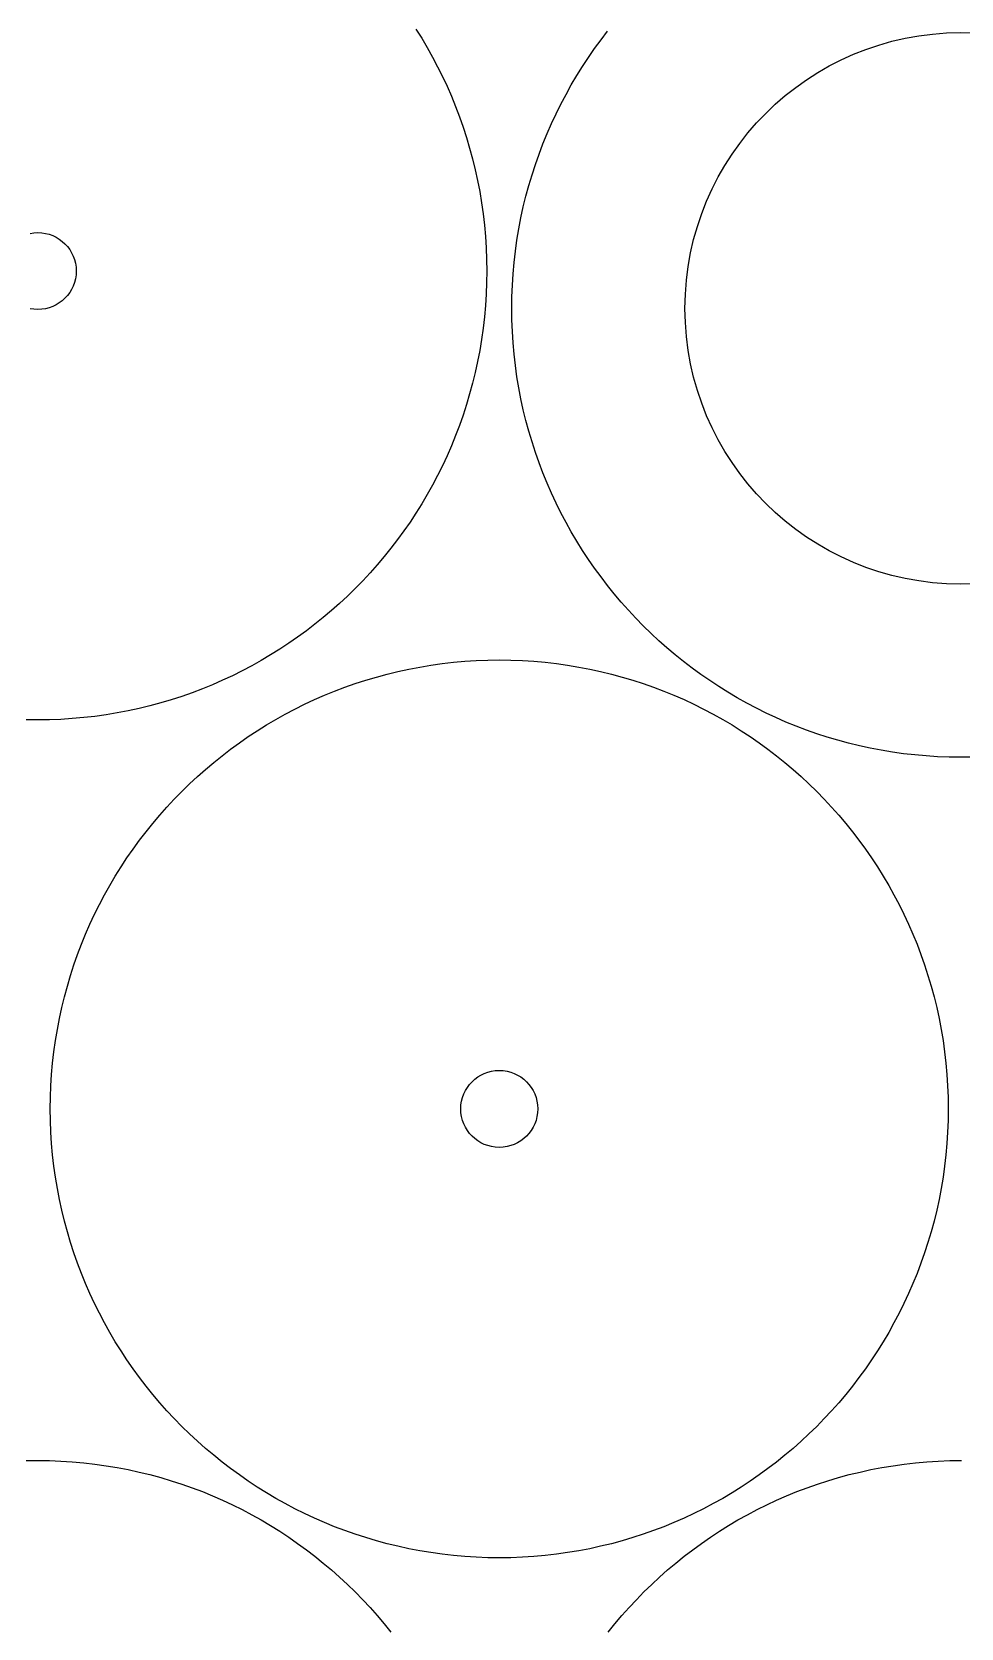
# Model space of a CAD drawing. Extents: x 443 to 1024, y 36 to 674.
# Drawn here: x 515.8 to 588.2, y 160.1 to 284.6 of the extents above; entities that cross this region are included whole.
import ezdxf

# ---------------------------------------------------------------- set-up
doc = ezdxf.new("R2010")
doc.units = 0
doc.layers.get('0').update_dxf_attribs({"linetype": 'CONTINUOUS'})

msp = doc.modelspace()

# ---------------------------------------------------------------- linework, layer by layer
at = {"color": 4}
for p, q in [((545.739654, 284.773317), (546.186521, 284.057447)), ((546.186521, 284.057447), (546.616482, 283.330166)), ((559.669685, 283.259495), (560.165623, 283.939488)), ((560.165623, 283.939488), (560.677368, 284.606972)), ((581.818974, 283.531627), (582.839242, 283.82134)), ((582.839242, 283.82134), (583.87944, 284.061408)), ((583.87944, 284.061408), (584.938218, 284.250478)), ((584.938218, 284.250478), (586.014224, 284.387201)), ((586.014224, 284.387201), (587.106108, 284.470225)), ((587.106108, 284.470225), (588.21252, 284.4982)), ((588.21252, 284.4982), (589.318931, 284.470225)), ((546.616482, 283.330166), (547.029261, 282.591751)), ((547.029261, 282.591751), (547.424584, 281.842476)), ((558.72633, 281.863081), (559.189829, 282.567268)), ((559.189829, 282.567268), (559.669685, 283.259495)), ((578.89126, 282.378114), (579.843632, 282.808663)), ((579.843632, 282.808663), (580.819988, 283.193617)), ((580.819988, 283.193617), (581.818974, 283.531627)), ((547.424584, 281.842476), (547.802176, 281.082616)), ((558.279463, 281.14721), (558.72633, 281.863081)), ((576.191543, 280.826411), (577.063864, 281.385638)), ((577.063864, 281.385638), (577.96422, 281.903322)), ((577.96422, 281.903322), (578.89126, 282.378114)), ((547.802176, 281.082616), (548.161761, 280.312446)), ((548.161761, 280.312446), (548.503066, 279.532241)), ((557.436723, 279.681515), (557.849503, 280.41993)), ((557.849503, 280.41993), (558.279463, 281.14721)), ((574.536408, 279.588735), (575.348608, 280.226993)), ((575.348608, 280.226993), (576.191543, 280.826411)), ((548.503066, 279.532241), (548.825815, 278.742275)), ((556.663809, 278.17238), (557.0414, 278.93224)), ((557.0414, 278.93224), (557.436723, 279.681515)), ((573.00962, 278.2011), (573.756295, 278.912987)), ((573.756295, 278.912987), (574.536408, 279.588735)), ((548.825815, 278.742275), (549.129734, 277.942824)), ((549.129734, 277.942824), (549.414547, 277.134162)), ((556.304223, 277.40221), (556.663809, 278.17238)), ((572.297733, 277.454425), (573.00962, 278.2011)), ((549.414547, 277.134162), (549.67998, 276.316564)), ((549.67998, 276.316564), (549.925757, 275.490305)), ((555.640169, 275.832039), (555.962918, 276.622005)), ((555.962918, 276.622005), (556.304223, 277.40221)), ((570.983727, 275.862112), (571.621985, 276.674312)), ((571.621985, 276.674312), (572.297733, 277.454425)), ((549.925757, 275.490305), (550.151605, 274.65566)), ((555.051438, 274.223926), (555.336251, 275.032588)), ((555.336251, 275.032588), (555.640169, 275.832039)), ((570.384309, 275.019177), (570.983727, 275.862112)), ((550.151605, 274.65566), (550.357248, 273.812903)), ((550.357248, 273.812903), (550.542411, 272.96231)), ((554.786005, 273.406328), (555.051438, 274.223926)), ((569.307398, 273.2465), (569.825082, 274.146856)), ((569.825082, 274.146856), (570.384309, 275.019177)), ((550.542411, 272.96231), (550.70682, 272.104156)), ((554.31438, 271.745424), (554.540227, 272.580069)), ((554.540227, 272.580069), (554.786005, 273.406328)), ((568.832606, 272.31946), (569.307398, 273.2465)), ((550.70682, 272.104156), (550.850199, 271.238715)), ((554.108737, 270.902667), (554.31438, 271.745424)), ((568.017103, 270.390732), (568.402057, 271.367088)), ((568.402057, 271.367088), (568.832606, 272.31946)), ((550.850199, 271.238715), (550.972274, 270.366261)), ((550.972274, 270.366261), (551.07277, 269.487071)), ((553.759165, 269.19392), (553.923574, 270.052074)), ((553.923574, 270.052074), (554.108737, 270.902667)), ((567.679093, 269.391746), (568.017103, 270.390732)), ((551.07277, 269.487071), (551.151411, 268.601419)), ((553.615786, 268.328478), (553.759165, 269.19392)), ((567.38938, 268.371478), (567.679093, 269.391746)), ((551.151411, 268.601419), (551.207924, 267.709579)), ((551.207924, 267.709579), (551.242034, 266.811826)), ((553.493711, 267.456025), (553.615786, 268.328478)), ((567.149312, 267.33128), (567.38938, 268.371478)), ((551.242034, 266.811826), (551.253465, 265.908436)), ((553.314573, 265.691182), (553.393215, 266.576835)), ((553.393215, 266.576835), (553.493711, 267.456025)), ((566.960242, 266.272502), (567.149312, 267.33128)), ((551.253465, 265.908436), (551.242034, 265.005046)), ((553.25806, 264.799342), (553.314573, 265.691182)), ((566.740495, 264.104612), (566.823519, 265.196496)), ((566.823519, 265.196496), (566.960242, 266.272502)), ((551.207924, 264.107294), (551.151411, 263.215454)), ((551.242034, 265.005046), (551.207924, 264.107294)), ((553.21252, 262.9982), (553.223951, 263.90159)), ((553.223951, 263.90159), (553.25806, 264.799342)), ((566.71252, 262.9982), (566.740495, 264.104612)), ((551.151411, 263.215454), (551.07277, 262.329802)), ((553.223951, 262.09481), (553.21252, 262.9982)), ((566.740495, 261.891789), (566.71252, 262.9982)), ((550.972274, 261.450611), (550.850199, 260.578158)), ((551.07277, 262.329802), (550.972274, 261.450611)), ((553.25806, 261.197058), (553.223951, 262.09481)), ((566.823519, 260.799904), (566.740495, 261.891789)), ((550.850199, 260.578158), (550.70682, 259.712717)), ((553.314573, 260.305218), (553.25806, 261.197058)), ((553.393215, 259.419565), (553.314573, 260.305218)), ((566.960242, 259.723898), (566.823519, 260.799904)), ((550.542411, 258.854562), (550.357248, 258.003969)), ((550.70682, 259.712717), (550.542411, 258.854562)), ((553.493711, 258.540375), (553.393215, 259.419565)), ((567.149312, 258.66512), (566.960242, 259.723898)), ((550.357248, 258.003969), (550.151605, 257.161213)), ((553.615786, 257.667922), (553.493711, 258.540375)), ((553.759165, 256.802481), (553.615786, 257.667922)), ((567.38938, 257.624922), (567.149312, 258.66512)), ((567.679093, 256.604655), (567.38938, 257.624922)), ((550.151605, 257.161213), (549.925757, 256.326568)), ((553.923574, 255.944326), (553.759165, 256.802481)), ((568.017103, 255.605668), (567.679093, 256.604655)), ((549.67998, 255.500309), (549.414547, 254.682711)), ((549.925757, 256.326568), (549.67998, 255.500309)), ((554.108737, 255.093733), (553.923574, 255.944326)), ((568.402057, 254.629313), (568.017103, 255.605668)), ((549.129734, 253.874049), (548.825815, 253.074597)), ((549.414547, 254.682711), (549.129734, 253.874049)), ((554.31438, 254.250977), (554.108737, 255.093733)), ((554.540227, 253.416332), (554.31438, 254.250977)), ((568.832606, 253.67694), (568.402057, 254.629313)), ((548.825815, 253.074597), (548.503066, 252.284632)), ((554.786005, 252.590073), (554.540227, 253.416332)), ((569.307398, 252.7499), (568.832606, 253.67694)), ((569.825082, 251.849545), (569.307398, 252.7499)), ((548.161761, 251.504426), (547.802176, 250.734256)), ((548.503066, 252.284632), (548.161761, 251.504426)), ((555.051438, 251.772475), (554.786005, 252.590073)), ((555.336251, 250.963813), (555.051438, 251.772475)), ((570.384309, 250.977224), (569.825082, 251.849545)), ((547.802176, 250.734256), (547.424584, 249.974396)), ((555.640169, 250.164361), (555.336251, 250.963813)), ((555.962918, 249.374395), (555.640169, 250.164361)), ((570.983727, 250.134288), (570.384309, 250.977224)), ((547.029261, 249.225122), (546.616482, 248.486706)), ((547.424584, 249.974396), (547.029261, 249.225122)), ((556.304223, 248.59419), (555.962918, 249.374395)), ((571.621985, 249.322088), (570.983727, 250.134288)), ((572.297733, 248.541975), (571.621985, 249.322088)), ((546.186521, 247.759426), (545.739654, 247.043555)), ((546.616482, 248.486706), (546.186521, 247.759426)), ((556.663809, 247.82402), (556.304223, 248.59419)), ((557.0414, 247.06416), (556.663809, 247.82402)), ((573.00962, 247.7953), (572.297733, 248.541975)), ((573.756295, 247.083413), (573.00962, 247.7953)), ((545.739654, 247.043555), (545.276155, 246.339369)), ((557.436723, 246.314885), (557.0414, 247.06416)), ((574.536408, 246.407665), (573.756295, 247.083413)), ((575.348608, 245.769407), (574.536408, 246.407665)), ((544.796299, 245.647142), (544.300361, 244.967149)), ((545.276155, 246.339369), (544.796299, 245.647142)), ((557.849503, 245.57647), (557.436723, 246.314885)), ((558.279463, 244.84919), (557.849503, 245.57647)), ((576.191543, 245.169989), (575.348608, 245.769407)), ((577.063864, 244.610763), (576.191543, 245.169989)), ((543.788616, 244.299665), (543.261339, 243.644965)), ((544.300361, 244.967149), (543.788616, 244.299665)), ((558.72633, 244.133319), (558.279463, 244.84919)), ((559.189829, 243.429133), (558.72633, 244.133319)), ((577.96422, 244.093078), (577.063864, 244.610763)), ((578.89126, 243.618286), (577.96422, 244.093078)), ((542.718804, 243.003323), (542.161286, 242.375015)), ((543.261339, 243.644965), (542.718804, 243.003323)), ((559.669685, 242.736906), (559.189829, 243.429133)), ((560.165623, 242.056913), (559.669685, 242.736906)), ((579.843632, 243.187738), (578.89126, 243.618286)), ((580.819988, 242.802783), (579.843632, 243.187738)), ((581.818974, 242.464774), (580.819988, 242.802783)), ((541.589061, 241.760315), (541.002402, 241.159499)), ((542.161286, 242.375015), (541.589061, 241.760315)), ((560.677368, 241.389429), (560.165623, 242.056913)), ((582.839242, 242.17506), (581.818974, 242.464774)), ((583.87944, 241.934992), (582.839242, 242.17506)), ((584.938218, 241.745922), (583.87944, 241.934992)), ((586.014224, 241.609199), (584.938218, 241.745922)), ((587.106108, 241.526175), (586.014224, 241.609199)), ((588.21252, 241.4982), (587.106108, 241.526175)), ((589.318931, 241.526175), (588.21252, 241.4982)), ((540.401586, 240.572841), (539.786886, 240.000615)), ((541.002402, 241.159499), (540.401586, 240.572841)), ((561.204646, 240.734728), (560.677368, 241.389429)), ((561.747181, 240.093087), (561.204646, 240.734728)), ((539.158578, 239.443097), (538.516937, 238.900562)), ((539.786886, 240.000615), (539.158578, 239.443097)), ((562.304699, 239.464779), (561.747181, 240.093087)), ((562.876924, 238.850079), (562.304699, 239.464779)), ((537.194752, 237.86154), (536.514759, 237.365602)), ((537.862236, 238.373285), (537.194752, 237.86154)), ((538.516937, 238.900562), (537.862236, 238.373285)), ((563.463582, 238.249263), (562.876924, 238.850079)), ((564.064399, 237.662604), (563.463582, 238.249263)), ((535.822532, 236.885746), (535.118346, 236.422247)), ((536.514759, 237.365602), (535.822532, 236.885746)), ((564.679098, 237.090379), (564.064399, 237.662604)), ((565.307406, 236.532861), (564.679098, 237.090379)), ((565.949048, 235.990326), (565.307406, 236.532861)), ((533.675195, 235.545419), (532.93678, 235.13264)), ((534.402475, 235.97538), (533.675195, 235.545419)), ((535.118346, 236.422247), (534.402475, 235.97538)), ((546.902714, 235.180761), (547.775167, 235.302836)), ((547.775167, 235.302836), (548.654358, 235.403332)), ((548.654358, 235.403332), (549.54001, 235.481974)), ((549.54001, 235.481974), (550.43185, 235.538487)), ((550.43185, 235.538487), (551.329602, 235.572596)), ((551.329602, 235.572596), (552.232992, 235.584027)), ((552.232992, 235.584027), (553.136382, 235.572596)), ((553.136382, 235.572596), (554.034135, 235.538487)), ((554.034135, 235.538487), (554.925974, 235.481974)), ((554.925974, 235.481974), (555.811627, 235.403332)), ((555.811627, 235.403332), (556.690817, 235.302836)), ((556.690817, 235.302836), (557.56327, 235.180761)), ((566.603748, 235.463049), (565.949048, 235.990326)), ((567.271232, 234.951304), (566.603748, 235.463049)), ((530.657475, 234.00014), (529.877269, 233.658835)), ((531.427645, 234.359725), (530.657475, 234.00014)), ((532.187505, 234.737317), (531.427645, 234.359725)), ((532.93678, 235.13264), (532.187505, 234.737317)), ((541.007267, 233.745109), (541.824865, 234.010542)), ((541.824865, 234.010542), (542.651124, 234.25632)), ((542.651124, 234.25632), (543.485769, 234.482167)), ((543.485769, 234.482167), (544.328525, 234.68781)), ((544.328525, 234.68781), (545.179118, 234.872973)), ((545.179118, 234.872973), (546.037273, 235.037382)), ((546.037273, 235.037382), (546.902714, 235.180761)), ((557.56327, 235.180761), (558.428712, 235.037382)), ((558.428712, 235.037382), (559.286866, 234.872973)), ((559.286866, 234.872973), (560.137459, 234.68781)), ((560.137459, 234.68781), (560.980216, 234.482167)), ((560.980216, 234.482167), (561.814861, 234.25632)), ((561.814861, 234.25632), (562.64112, 234.010542)), ((562.64112, 234.010542), (563.458718, 233.745109)), ((567.951225, 234.455366), (567.271232, 234.951304)), ((568.643452, 233.97551), (567.951225, 234.455366)), ((569.347639, 233.512011), (568.643452, 233.97551)), ((527.47919, 232.747354), (526.661592, 232.481921)), ((528.287852, 233.032167), (527.47919, 232.747354)), ((529.087304, 233.336086), (528.287852, 233.032167)), ((529.877269, 233.658835), (529.087304, 233.336086)), ((537.828982, 232.492324), (538.609188, 232.833628)), ((538.609188, 232.833628), (539.399153, 233.156378)), ((539.399153, 233.156378), (540.198605, 233.460296)), ((540.198605, 233.460296), (541.007267, 233.745109)), ((563.458718, 233.745109), (564.26738, 233.460296)), ((564.26738, 233.460296), (565.066831, 233.156378)), ((565.066831, 233.156378), (565.856797, 232.833628)), ((565.856797, 232.833628), (566.637002, 232.492324)), ((570.06351, 233.065143), (569.347639, 233.512011)), ((570.79079, 232.635183), (570.06351, 233.065143)), ((523.307339, 231.61949), (522.449184, 231.455081)), ((524.157932, 231.804653), (523.307339, 231.61949)), ((525.000688, 232.010296), (524.157932, 231.804653)), ((525.835333, 232.236144), (525.000688, 232.010296)), ((526.661592, 232.481921), (525.835333, 232.236144)), ((535.549677, 231.359823), (536.298952, 231.755146)), ((536.298952, 231.755146), (537.058812, 232.132738)), ((537.058812, 232.132738), (537.828982, 232.492324)), ((566.637002, 232.492324), (567.407172, 232.132738)), ((567.407172, 232.132738), (568.167032, 231.755146)), ((568.167032, 231.755146), (568.916307, 231.359823)), ((571.529205, 232.222404), (570.79079, 232.635183)), ((572.27848, 231.827081), (571.529205, 232.222404)), ((573.03834, 231.449489), (572.27848, 231.827081)), ((516.253465, 230.908436), (515.350075, 230.919867)), ((517.156855, 230.919867), (516.253465, 230.908436)), ((518.054607, 230.953977), (517.156855, 230.919867)), ((518.946447, 231.01049), (518.054607, 230.953977)), ((519.832099, 231.089132), (518.946447, 231.01049)), ((520.71129, 231.189627), (519.832099, 231.089132)), ((521.583743, 231.311702), (520.71129, 231.189627)), ((522.449184, 231.455081), (521.583743, 231.311702)), ((533.368111, 230.070216), (534.083982, 230.517084)), ((534.083982, 230.517084), (534.811262, 230.947044)), ((534.811262, 230.947044), (535.549677, 231.359823)), ((568.916307, 231.359823), (569.654722, 230.947044)), ((569.654722, 230.947044), (570.382003, 230.517084)), ((570.382003, 230.517084), (571.097873, 230.070216)), ((573.80851, 231.089903), (573.03834, 231.449489)), ((574.588715, 230.748599), (573.80851, 231.089903)), ((575.378681, 230.425849), (574.588715, 230.748599)), ((576.178132, 230.121931), (575.378681, 230.425849)), ((531.291705, 228.630923), (531.971698, 229.126861)), ((531.971698, 229.126861), (532.663925, 229.606717)), ((532.663925, 229.606717), (533.368111, 230.070216)), ((571.097873, 230.070216), (571.80206, 229.606717)), ((571.80206, 229.606717), (572.494287, 229.126861)), ((572.494287, 229.126861), (573.17428, 228.630923)), ((576.986794, 229.837118), (576.178132, 230.121931)), ((577.804392, 229.571685), (576.986794, 229.837118)), ((578.630651, 229.325907), (577.804392, 229.571685)), ((579.465296, 229.10006), (578.630651, 229.325907)), ((580.308053, 228.894417), (579.465296, 229.10006)), ((529.96952, 227.591901), (530.624221, 228.119178)), ((530.624221, 228.119178), (531.291705, 228.630923)), ((573.17428, 228.630923), (573.841764, 228.119178)), ((573.841764, 228.119178), (574.496464, 227.591901)), ((581.158646, 228.709254), (580.308053, 228.894417)), ((582.0168, 228.544845), (581.158646, 228.709254)), ((582.882242, 228.401466), (582.0168, 228.544845)), ((583.754695, 228.279391), (582.882242, 228.401466)), ((584.633885, 228.178895), (583.754695, 228.279391)), ((585.519538, 228.100253), (584.633885, 228.178895)), ((586.411378, 228.04374), (585.519538, 228.100253)), ((587.30913, 228.009631), (586.411378, 228.04374)), ((588.21252, 227.9982), (587.30913, 228.009631)), ((589.11591, 228.009631), (588.21252, 227.9982)), ((528.699571, 226.491848), (529.327879, 227.049366)), ((529.327879, 227.049366), (529.96952, 227.591901)), ((574.496464, 227.591901), (575.138106, 227.049366)), ((575.138106, 227.049366), (575.766414, 226.491848)), ((526.897396, 224.732148), (527.484055, 225.332964)), ((527.484055, 225.332964), (528.084871, 225.919623)), ((528.084871, 225.919623), (528.699571, 226.491848)), ((575.766414, 226.491848), (576.381113, 225.919623)), ((576.381113, 225.919623), (576.98193, 225.332964)), ((576.98193, 225.332964), (577.568588, 224.732148)), ((525.767653, 223.48914), (526.325171, 224.117448)), ((526.325171, 224.117448), (526.897396, 224.732148)), ((577.568588, 224.732148), (578.140814, 224.117448)), ((578.140814, 224.117448), (578.698331, 223.48914)), ((524.697841, 222.192798), (525.225118, 222.847499)), ((525.225118, 222.847499), (525.767653, 223.48914)), ((578.698331, 223.48914), (579.240866, 222.847499)), ((579.240866, 222.847499), (579.768144, 222.192798)), ((523.690158, 220.845321), (524.186096, 221.525314)), ((524.186096, 221.525314), (524.697841, 222.192798)), ((579.768144, 222.192798), (580.279889, 221.525314)), ((580.279889, 221.525314), (580.775827, 220.845321)), ((523.210302, 220.153094), (523.690158, 220.845321)), ((580.775827, 220.845321), (581.255683, 220.153094)), ((522.299936, 218.733037), (522.746803, 219.448908)), ((522.746803, 219.448908), (523.210302, 220.153094)), ((581.255683, 220.153094), (581.719182, 219.448908)), ((581.719182, 219.448908), (582.166049, 218.733037)), ((521.457196, 217.267342), (521.869975, 218.005757)), ((521.869975, 218.005757), (522.299936, 218.733037)), ((582.166049, 218.733037), (582.59601, 218.005757)), ((582.59601, 218.005757), (583.008789, 217.267342)), ((521.061873, 216.518067), (521.457196, 217.267342)), ((583.008789, 217.267342), (583.404112, 216.518067)), ((520.324696, 214.988037), (520.684281, 215.758207)), ((520.684281, 215.758207), (521.061873, 216.518067)), ((583.404112, 216.518067), (583.781703, 215.758207)), ((583.781703, 215.758207), (584.141289, 214.988037)), ((519.660642, 213.417866), (519.983391, 214.207832)), ((519.983391, 214.207832), (520.324696, 214.988037)), ((584.141289, 214.988037), (584.482594, 214.207832)), ((584.482594, 214.207832), (584.805343, 213.417866)), ((519.356723, 212.618415), (519.660642, 213.417866)), ((584.805343, 213.417866), (585.109261, 212.618415)), ((518.806477, 210.992154), (519.07191, 211.809752)), ((519.07191, 211.809752), (519.356723, 212.618415)), ((585.109261, 212.618415), (585.394075, 211.809752)), ((585.394075, 211.809752), (585.659507, 210.992154)), ((518.5607, 210.165895), (518.806477, 210.992154)), ((585.659507, 210.992154), (585.905285, 210.165895)), ((518.129209, 208.488494), (518.334852, 209.33125)), ((518.334852, 209.33125), (518.5607, 210.165895)), ((585.905285, 210.165895), (586.131133, 209.33125)), ((586.131133, 209.33125), (586.336775, 208.488494)), ((517.944046, 207.637901), (518.129209, 208.488494)), ((586.336775, 208.488494), (586.521939, 207.637901)), ((517.636258, 205.914305), (517.779637, 206.779746)), ((517.779637, 206.779746), (517.944046, 207.637901)), ((586.521939, 207.637901), (586.686347, 206.779746)), ((586.686347, 206.779746), (586.829726, 205.914305)), ((517.514183, 205.041852), (517.636258, 205.914305)), ((586.829726, 205.914305), (586.951801, 205.041852)), ((517.335046, 203.277009), (517.413687, 204.162662)), ((517.413687, 204.162662), (517.514183, 205.041852)), ((586.951801, 205.041852), (587.052297, 204.162662)), ((587.052297, 204.162662), (587.130939, 203.277009)), ((517.278533, 202.385169), (517.335046, 203.277009)), ((587.130939, 203.277009), (587.187452, 202.385169)), ((517.244423, 201.487417), (517.278533, 202.385169)), ((587.187452, 202.385169), (587.221561, 201.487417)), ((517.232992, 200.584027), (517.244423, 201.487417)), ((517.244423, 199.680637), (517.232992, 200.584027)), ((587.221561, 201.487417), (587.232992, 200.584027)), ((587.232992, 200.584027), (587.221561, 199.680637)), ((517.278533, 198.782885), (517.244423, 199.680637)), ((587.221561, 199.680637), (587.187452, 198.782885)), ((517.335046, 197.891045), (517.278533, 198.782885)), ((517.413687, 197.005392), (517.335046, 197.891045)), ((587.130939, 197.891045), (587.052297, 197.005392)), ((587.187452, 198.782885), (587.130939, 197.891045)), ((517.514183, 196.126202), (517.413687, 197.005392)), ((587.052297, 197.005392), (586.951801, 196.126202)), ((517.636258, 195.253749), (517.514183, 196.126202)), ((586.951801, 196.126202), (586.829726, 195.253749)), ((517.779637, 194.388307), (517.636258, 195.253749)), ((517.944046, 193.530153), (517.779637, 194.388307)), ((586.686347, 194.388307), (586.521939, 193.530153)), ((586.829726, 195.253749), (586.686347, 194.388307)), ((518.129209, 192.67956), (517.944046, 193.530153)), ((586.521939, 193.530153), (586.336775, 192.67956)), ((518.334852, 191.836803), (518.129209, 192.67956)), ((518.5607, 191.002158), (518.334852, 191.836803)), ((586.131133, 191.836803), (585.905285, 191.002158)), ((586.336775, 192.67956), (586.131133, 191.836803)), ((518.806477, 190.175899), (518.5607, 191.002158)), ((585.905285, 191.002158), (585.659507, 190.175899)), ((519.07191, 189.358301), (518.806477, 190.175899)), ((519.356723, 188.549639), (519.07191, 189.358301)), ((585.394075, 189.358301), (585.109261, 188.549639)), ((585.659507, 190.175899), (585.394075, 189.358301)), ((519.660642, 187.750188), (519.356723, 188.549639)), ((585.109261, 188.549639), (584.805343, 187.750188)), ((519.983391, 186.960222), (519.660642, 187.750188)), ((520.324696, 186.180017), (519.983391, 186.960222)), ((584.482594, 186.960222), (584.141289, 186.180017)), ((584.805343, 187.750188), (584.482594, 186.960222)), ((520.684281, 185.409847), (520.324696, 186.180017)), ((584.141289, 186.180017), (583.781703, 185.409847)), ((521.061873, 184.649987), (520.684281, 185.409847)), ((521.457196, 183.900712), (521.061873, 184.649987)), ((583.404112, 184.649987), (583.008789, 183.900712)), ((583.781703, 185.409847), (583.404112, 184.649987)), ((521.869975, 183.162297), (521.457196, 183.900712)), ((522.299936, 182.435017), (521.869975, 183.162297)), ((582.59601, 183.162297), (582.166049, 182.435017)), ((583.008789, 183.900712), (582.59601, 183.162297)), ((522.746803, 181.719146), (522.299936, 182.435017)), ((523.210302, 181.01496), (522.746803, 181.719146)), ((581.719182, 181.719146), (581.255683, 181.01496)), ((582.166049, 182.435017), (581.719182, 181.719146)), ((523.690158, 180.322732), (523.210302, 181.01496)), ((581.255683, 181.01496), (580.775827, 180.322732)), ((524.186096, 179.642739), (523.690158, 180.322732)), ((524.697841, 178.975255), (524.186096, 179.642739)), ((580.279889, 179.642739), (579.768144, 178.975255)), ((580.775827, 180.322732), (580.279889, 179.642739)), ((525.225118, 178.320555), (524.697841, 178.975255)), ((525.767653, 177.678914), (525.225118, 178.320555)), ((579.240866, 178.320555), (578.698331, 177.678914)), ((579.768144, 178.975255), (579.240866, 178.320555)), ((526.325171, 177.050606), (525.767653, 177.678914)), ((526.897396, 176.435906), (526.325171, 177.050606)), ((578.140814, 177.050606), (577.568588, 176.435906)), ((578.698331, 177.678914), (578.140814, 177.050606)), ((527.484055, 175.835089), (526.897396, 176.435906)), ((528.084871, 175.248431), (527.484055, 175.835089)), ((576.98193, 175.835089), (576.381113, 175.248431)), ((577.568588, 176.435906), (576.98193, 175.835089)), ((528.699571, 174.676206), (528.084871, 175.248431)), ((529.327879, 174.118688), (528.699571, 174.676206)), ((575.766414, 174.676206), (575.138106, 174.118688)), ((576.381113, 175.248431), (575.766414, 174.676206)), ((515.350075, 173.158423), (516.253465, 173.169854)), ((516.253465, 173.169854), (517.156855, 173.158423)), ((517.156855, 173.158423), (518.054607, 173.124313)), ((518.054607, 173.124313), (518.946447, 173.0678)), ((518.946447, 173.0678), (519.832099, 172.989158)), ((519.832099, 172.989158), (520.71129, 172.888663)), ((529.96952, 173.576153), (529.327879, 174.118688)), ((530.624221, 173.048876), (529.96952, 173.576153)), ((531.291705, 172.53713), (530.624221, 173.048876)), ((573.841764, 173.048876), (573.17428, 172.53713)), ((574.496464, 173.576153), (573.841764, 173.048876)), ((575.138106, 174.118688), (574.496464, 173.576153)), ((583.806663, 172.888663), (584.685854, 172.989158)), ((584.685854, 172.989158), (585.571506, 173.0678)), ((585.571506, 173.0678), (586.463346, 173.124313)), ((586.463346, 173.124313), (587.361098, 173.158423)), ((587.361098, 173.158423), (588.264488, 173.169854)), ((520.71129, 172.888663), (521.583743, 172.766588)), ((521.583743, 172.766588), (522.449184, 172.623209)), ((522.449184, 172.623209), (523.307339, 172.4588)), ((523.307339, 172.4588), (524.157932, 172.273637)), ((524.157932, 172.273637), (525.000688, 172.067994)), ((525.000688, 172.067994), (525.835333, 171.842146)), ((525.835333, 171.842146), (526.661592, 171.596369)), ((531.971698, 172.041192), (531.291705, 172.53713)), ((532.663925, 171.561336), (531.971698, 172.041192)), ((572.494287, 172.041192), (571.80206, 171.561336)), ((573.17428, 172.53713), (572.494287, 172.041192)), ((577.856361, 171.596369), (578.68262, 171.842146)), ((578.68262, 171.842146), (579.517265, 172.067994)), ((579.517265, 172.067994), (580.360021, 172.273637)), ((580.360021, 172.273637), (581.210614, 172.4588)), ((581.210614, 172.4588), (582.068769, 172.623209)), ((582.068769, 172.623209), (582.93421, 172.766588)), ((582.93421, 172.766588), (583.806663, 172.888663)), ((526.661592, 171.596369), (527.47919, 171.330936)), ((527.47919, 171.330936), (528.287852, 171.046123)), ((528.287852, 171.046123), (529.087304, 170.742204)), ((529.087304, 170.742204), (529.877269, 170.419455)), ((533.368111, 171.097837), (532.663925, 171.561336)), ((534.083982, 170.65097), (533.368111, 171.097837)), ((534.811262, 170.22101), (534.083982, 170.65097)), ((570.382003, 170.65097), (569.654722, 170.22101)), ((571.097873, 171.097837), (570.382003, 170.65097)), ((571.80206, 171.561336), (571.097873, 171.097837)), ((574.640684, 170.419455), (575.430649, 170.742204)), ((575.430649, 170.742204), (576.230101, 171.046123)), ((576.230101, 171.046123), (577.038763, 171.330936)), ((577.038763, 171.330936), (577.856361, 171.596369)), ((529.877269, 170.419455), (530.657475, 170.07815)), ((530.657475, 170.07815), (531.427645, 169.718565)), ((531.427645, 169.718565), (532.187505, 169.340973)), ((532.187505, 169.340973), (532.93678, 168.94565)), ((535.549677, 169.80823), (534.811262, 170.22101)), ((536.298952, 169.412908), (535.549677, 169.80823)), ((537.058812, 169.035316), (536.298952, 169.412908)), ((568.167032, 169.412908), (567.407172, 169.035316)), ((568.916307, 169.80823), (568.167032, 169.412908)), ((569.654722, 170.22101), (568.916307, 169.80823)), ((571.581174, 168.94565), (572.330448, 169.340973)), ((572.330448, 169.340973), (573.090308, 169.718565)), ((573.090308, 169.718565), (573.860478, 170.07815)), ((573.860478, 170.07815), (574.640684, 170.419455)), ((532.93678, 168.94565), (533.675195, 168.532871)), ((533.675195, 168.532871), (534.402475, 168.10291)), ((534.402475, 168.10291), (535.118346, 167.656043)), ((537.828982, 168.67573), (537.058812, 169.035316)), ((538.609188, 168.334425), (537.828982, 168.67573)), ((539.399153, 168.011676), (538.609188, 168.334425)), ((540.198605, 167.707758), (539.399153, 168.011676)), ((565.066831, 168.011676), (564.26738, 167.707758)), ((565.856797, 168.334425), (565.066831, 168.011676)), ((566.637002, 168.67573), (565.856797, 168.334425)), ((567.407172, 169.035316), (566.637002, 168.67573)), ((569.399607, 167.656043), (570.115478, 168.10291)), ((570.115478, 168.10291), (570.842759, 168.532871)), ((570.842759, 168.532871), (571.581174, 168.94565)), ((535.118346, 167.656043), (535.822532, 167.192544)), ((535.822532, 167.192544), (536.514759, 166.712688)), ((541.007267, 167.422945), (540.198605, 167.707758)), ((541.824865, 167.157512), (541.007267, 167.422945)), ((542.651124, 166.911734), (541.824865, 167.157512)), ((543.485769, 166.685887), (542.651124, 166.911734)), ((561.814861, 166.911734), (560.980216, 166.685887)), ((562.64112, 167.157512), (561.814861, 166.911734)), ((563.458718, 167.422945), (562.64112, 167.157512)), ((564.26738, 167.707758), (563.458718, 167.422945)), ((568.003194, 166.712688), (568.695421, 167.192544)), ((568.695421, 167.192544), (569.399607, 167.656043)), ((536.514759, 166.712688), (537.194752, 166.21675)), ((537.194752, 166.21675), (537.862236, 165.705005)), ((537.862236, 165.705005), (538.516937, 165.177728)), ((544.328525, 166.480244), (543.485769, 166.685887)), ((545.179118, 166.295081), (544.328525, 166.480244)), ((546.037273, 166.130672), (545.179118, 166.295081)), ((546.902714, 165.987293), (546.037273, 166.130672)), ((547.775167, 165.865218), (546.902714, 165.987293)), ((548.654358, 165.764722), (547.775167, 165.865218)), ((549.54001, 165.68608), (548.654358, 165.764722)), ((550.43185, 165.629567), (549.54001, 165.68608)), ((551.329602, 165.595458), (550.43185, 165.629567)), ((552.232992, 165.584027), (551.329602, 165.595458)), ((553.136382, 165.595458), (552.232992, 165.584027)), ((554.034135, 165.629567), (553.136382, 165.595458)), ((554.925974, 165.68608), (554.034135, 165.629567)), ((555.811627, 165.764722), (554.925974, 165.68608)), ((556.690817, 165.865218), (555.811627, 165.764722)), ((557.56327, 165.987293), (556.690817, 165.865218)), ((558.428712, 166.130672), (557.56327, 165.987293)), ((559.286866, 166.295081), (558.428712, 166.130672)), ((560.137459, 166.480244), (559.286866, 166.295081)), ((560.980216, 166.685887), (560.137459, 166.480244)), ((566.001017, 165.177728), (566.655717, 165.705005)), ((566.655717, 165.705005), (567.323201, 166.21675)), ((567.323201, 166.21675), (568.003194, 166.712688)), ((538.516937, 165.177728), (539.158578, 164.635193)), ((539.158578, 164.635193), (539.786886, 164.077675)), ((564.731067, 164.077675), (565.359375, 164.635193)), ((565.359375, 164.635193), (566.001017, 165.177728)), ((539.786886, 164.077675), (540.401586, 163.50545)), ((540.401586, 163.50545), (541.002402, 162.918791)), ((563.515551, 162.918791), (564.116367, 163.50545)), ((564.116367, 163.50545), (564.731067, 164.077675)), ((541.002402, 162.918791), (541.589061, 162.317975)), ((541.589061, 162.317975), (542.161286, 161.703275)), ((562.356667, 161.703275), (562.928893, 162.317975)), ((562.928893, 162.317975), (563.515551, 162.918791)), ((542.161286, 161.703275), (542.718804, 161.074967)), ((542.718804, 161.074967), (543.261339, 160.433325)), ((561.256614, 160.433325), (561.799149, 161.074967)), ((561.799149, 161.074967), (562.356667, 161.703275)), ((543.261339, 160.433325), (543.788616, 159.778625)), ((560.729337, 159.778625), (561.256614, 160.433325))]:
    msp.add_line(p, q, dxfattribs=at)
at = {"color": 7}
for p, q in [((515.648847, 268.847489), (515.946725, 268.892948)), ((515.946725, 268.892948), (516.253465, 268.908436)), ((516.253465, 268.908436), (516.560205, 268.892948)), ((516.560205, 268.892948), (516.858083, 268.847489)), ((516.858083, 268.847489), (517.14559, 268.773566)), ((517.14559, 268.773566), (517.421219, 268.672688)), ((517.421219, 268.672688), (517.683463, 268.546362)), ((517.683463, 268.546362), (517.930813, 268.396096)), ((517.930813, 268.396096), (518.161762, 268.223397)), ((518.161762, 268.223397), (518.374802, 268.029774)), ((518.374802, 268.029774), (518.568425, 267.816734)), ((518.568425, 267.816734), (518.741124, 267.585785)), ((518.741124, 267.585785), (518.89139, 267.338435)), ((518.89139, 267.338435), (519.017716, 267.076191)), ((519.017716, 267.076191), (519.118595, 266.800562)), ((519.118595, 266.800562), (519.192517, 266.513054)), ((519.192517, 266.513054), (519.237977, 266.215176)), ((519.192517, 265.303819), (519.118595, 265.016311)), ((519.237977, 265.601696), (519.192517, 265.303819)), ((519.237977, 266.215176), (519.253465, 265.908436)), ((519.253465, 265.908436), (519.237977, 265.601696)), ((518.568425, 264.000139), (518.374802, 263.787099)), ((518.741124, 264.231088), (518.568425, 264.000139)), ((518.89139, 264.478438), (518.741124, 264.231088)), ((519.017716, 264.740682), (518.89139, 264.478438)), ((519.118595, 265.016311), (519.017716, 264.740682)), ((515.946725, 262.923925), (515.648847, 262.969384)), ((516.253465, 262.908436), (515.946725, 262.923925)), ((516.560205, 262.923925), (516.253465, 262.908436)), ((516.858083, 262.969384), (516.560205, 262.923925)), ((517.14559, 263.043307), (516.858083, 262.969384)), ((517.421219, 263.144185), (517.14559, 263.043307)), ((517.683463, 263.270511), (517.421219, 263.144185)), ((517.930813, 263.420777), (517.683463, 263.270511)), ((518.161762, 263.593476), (517.930813, 263.420777)), ((518.374802, 263.787099), (518.161762, 263.593476)), ((550.111655, 202.705364), (550.324695, 202.898988)), ((550.324695, 202.898988), (550.555644, 203.071686)), ((550.555644, 203.071686), (550.802994, 203.221952)), ((550.802994, 203.221952), (551.065238, 203.348278)), ((551.065238, 203.348278), (551.340867, 203.449157)), ((551.340867, 203.449157), (551.628375, 203.523079)), ((551.628375, 203.523079), (551.926252, 203.568539)), ((551.926252, 203.568539), (552.232992, 203.584027)), ((552.232992, 203.584027), (552.539732, 203.568539)), ((552.539732, 203.568539), (552.83761, 203.523079)), ((552.83761, 203.523079), (553.125118, 203.449157)), ((553.125118, 203.449157), (553.400747, 203.348278)), ((553.400747, 203.348278), (553.662991, 203.221952)), ((553.662991, 203.221952), (553.910341, 203.071686)), ((553.910341, 203.071686), (554.14129, 202.898988)), ((554.14129, 202.898988), (554.35433, 202.705364)), ((549.367862, 201.476152), (549.468741, 201.751782)), ((549.468741, 201.751782), (549.595067, 202.014025)), ((549.595067, 202.014025), (549.745333, 202.261376)), ((549.745333, 202.261376), (549.918032, 202.492324)), ((549.918032, 202.492324), (550.111655, 202.705364)), ((554.35433, 202.705364), (554.547953, 202.492324)), ((554.547953, 202.492324), (554.720651, 202.261376)), ((554.720651, 202.261376), (554.870918, 202.014025)), ((554.870918, 202.014025), (554.997244, 201.751782)), ((554.997244, 201.751782), (555.098122, 201.476152)), ((549.232992, 200.584027), (549.24848, 200.890767)), ((549.24848, 200.277287), (549.232992, 200.584027)), ((549.24848, 200.890767), (549.29394, 201.188645)), ((549.29394, 201.188645), (549.367862, 201.476152)), ((555.098122, 201.476152), (555.172045, 201.188645)), ((555.172045, 201.188645), (555.217504, 200.890767)), ((555.217504, 200.890767), (555.232992, 200.584027)), ((555.232992, 200.584027), (555.217504, 200.277287)), ((549.29394, 199.979409), (549.24848, 200.277287)), ((549.367862, 199.691902), (549.29394, 199.979409)), ((549.468741, 199.416272), (549.367862, 199.691902)), ((549.595067, 199.154028), (549.468741, 199.416272)), ((549.745333, 198.906678), (549.595067, 199.154028)), ((554.870918, 199.154028), (554.720651, 198.906678)), ((554.997244, 199.416272), (554.870918, 199.154028)), ((555.098122, 199.691902), (554.997244, 199.416272)), ((555.172045, 199.979409), (555.098122, 199.691902)), ((555.217504, 200.277287), (555.172045, 199.979409)), ((549.918032, 198.675729), (549.745333, 198.906678)), ((550.111655, 198.462689), (549.918032, 198.675729)), ((550.324695, 198.269066), (550.111655, 198.462689)), ((550.555644, 198.096368), (550.324695, 198.269066)), ((550.802994, 197.946101), (550.555644, 198.096368)), ((551.065238, 197.819775), (550.802994, 197.946101)), ((553.662991, 197.946101), (553.400747, 197.819775)), ((553.910341, 198.096368), (553.662991, 197.946101)), ((554.14129, 198.269066), (553.910341, 198.096368)), ((554.35433, 198.462689), (554.14129, 198.269066)), ((554.547953, 198.675729), (554.35433, 198.462689)), ((554.720651, 198.906678), (554.547953, 198.675729)), ((551.340867, 197.718897), (551.065238, 197.819775)), ((551.628375, 197.644974), (551.340867, 197.718897)), ((551.926252, 197.599515), (551.628375, 197.644974)), ((552.232992, 197.584027), (551.926252, 197.599515)), ((552.539732, 197.599515), (552.232992, 197.584027)), ((552.83761, 197.644974), (552.539732, 197.599515)), ((553.125118, 197.718897), (552.83761, 197.644974)), ((553.400747, 197.819775), (553.125118, 197.718897))]:
    msp.add_line(p, q, dxfattribs=at)

doc.saveas('drawing.dxf')
